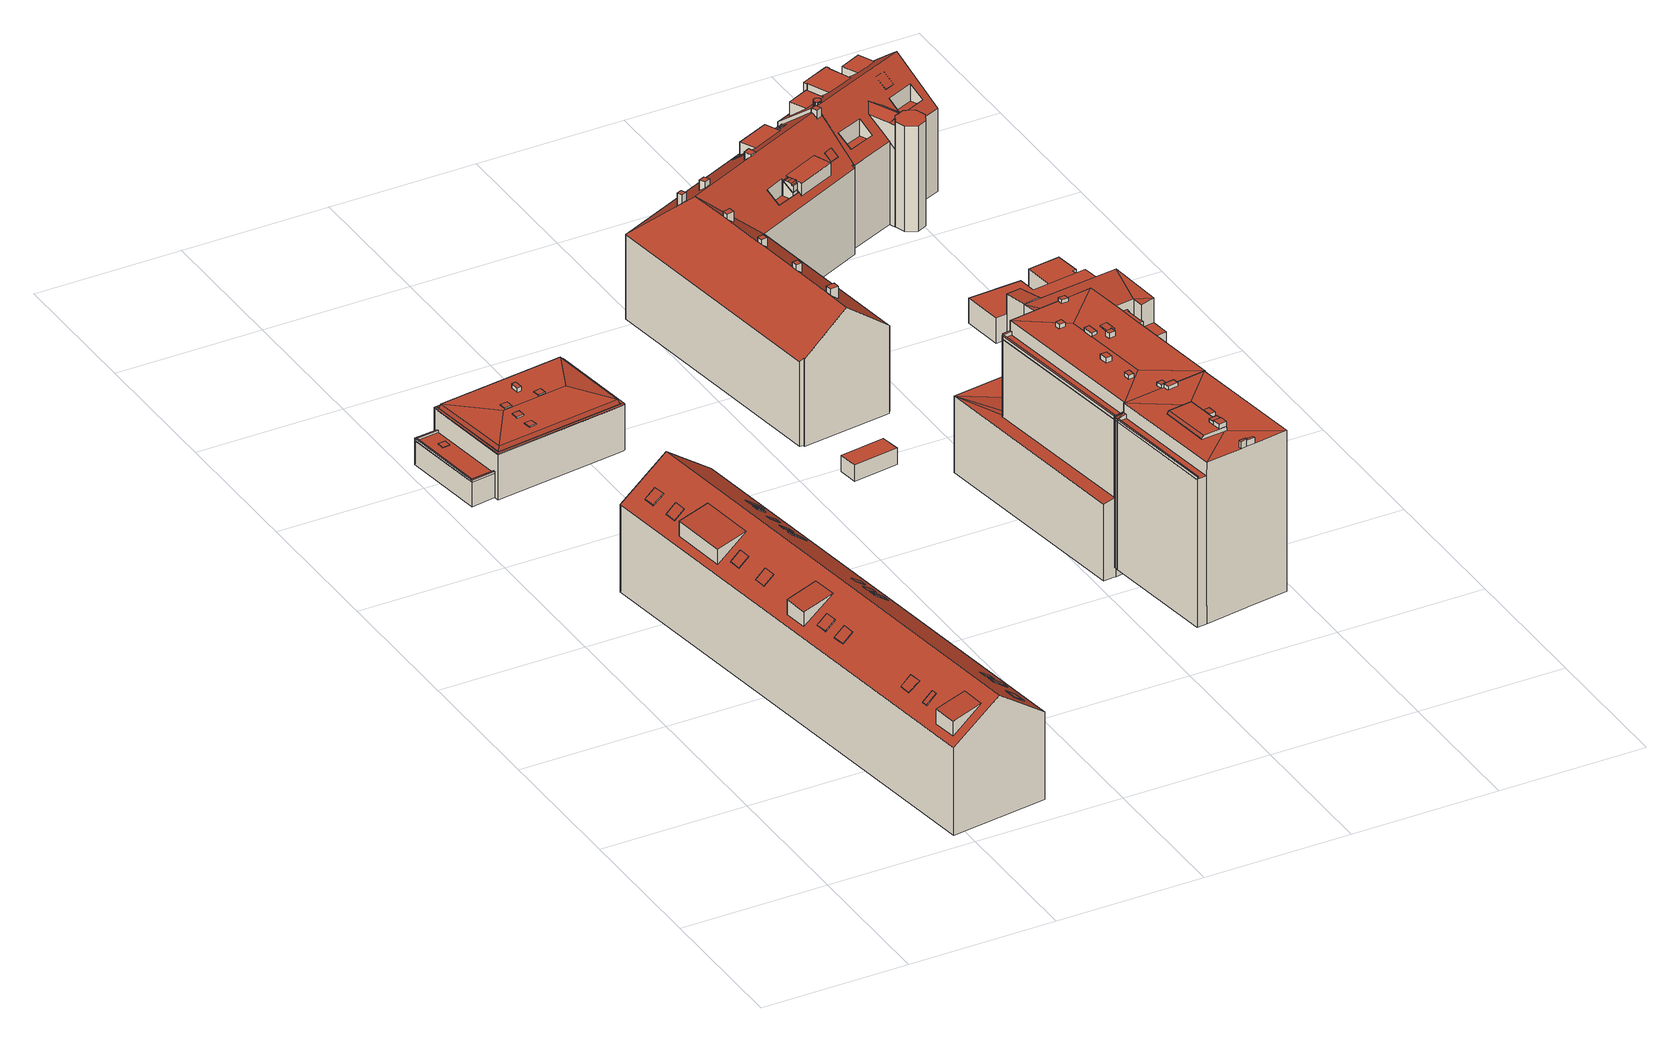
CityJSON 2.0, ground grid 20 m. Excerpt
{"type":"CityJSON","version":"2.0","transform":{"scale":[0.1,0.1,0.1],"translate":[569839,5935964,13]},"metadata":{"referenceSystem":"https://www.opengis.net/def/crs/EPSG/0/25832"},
"CityObjects":{
"building1":{"type":"Building","attributes":{"Grundfläche 2D":"897.598260","Grundhöhe NN":"14.985"},"children":["building1-1","building1-2","building1-3","building1-4","building1-5","building1-6","building1-7","building1-8","building1-9","building1-10","building1-11","building1-12","building1-13","building1-14","building1-15","building1-16","building1-17","building1-18","building1-19"],"geometry":[{"type":"Solid","lod":"3","boundaries":[[[[0,1,2,3]],[[4,5,6,7]],[[8,9,10,11]],[[12,13,14,15]],[[16,17,14,13],[18,19,11,10],[20,1,0,21],[6,22,23,7]],[[3,2,20,21]],[[3,21,0]],[[1,20,2]],[[5,4,23,22]],[[22,6,5]],[[23,4,7]],[[19,18,9,8]],[[18,10,9]],[[19,8,11]],[[16,13,12,24,25]],[[17,16,25,26]],[[15,14,17,26,27]],[[12,15,27,24]],[[25,24,27,26]]]],"semantics":{"surfaces":[{"type":"RoofSurface"},{"type":"WallSurface"},{"type":"GroundSurface"}],"values":[[0,0,0,0,0,1,1,1,1,1,1,1,1,1,1,1,1,1,2]]}}]},
"building1-1":{"type":"BuildingInstallation","parents":["building1"],"geometry":[{"type":"MultiSurface","lod":"3","boundaries":[[[28,29,30,31,32]],[[30,29,33,34]],[[31,30,34,35]],[[36,28,32,31,35,37]],[[29,28,36,33]]],"semantics":{"surfaces":[{"type":"RoofSurface"},{"type":"WallSurface"}],"values":[0,1,1,1,1]}}]},
"building1-2":{"type":"BuildingInstallation","parents":["building1"],"geometry":[{"type":"MultiSurface","lod":"3","boundaries":[[[38,39,40,41]],[[40,39,42,43]],[[41,40,43,44]],[[38,41,44,45]],[[39,38,45,42]]],"semantics":{"surfaces":[{"type":"RoofSurface"},{"type":"WallSurface"}],"values":[0,1,1,1,1]}}]},
"building1-3":{"type":"BuildingInstallation","parents":["building1"],"geometry":[{"type":"MultiSurface","lod":"3","boundaries":[[[46,47,48,49]],[[50,51,47,46]],[[51,52,48,47]],[[52,53,49,48]],[[53,50,46,49]]],"semantics":{"surfaces":[{"type":"RoofSurface"},{"type":"WallSurface"}],"values":[0,1,1,1,1]}}]},
"building1-4":{"type":"BuildingInstallation","parents":["building1"],"geometry":[{"type":"MultiSurface","lod":"3","boundaries":[[[54,55,56,57]],[[56,55,58,59]],[[57,56,59,60]],[[54,57,60,61]],[[55,54,61,58]]],"semantics":{"surfaces":[{"type":"RoofSurface"},{"type":"WallSurface"}],"values":[0,1,1,1,1]}}]},
"building1-5":{"type":"BuildingInstallation","parents":["building1"],"geometry":[{"type":"MultiSurface","lod":"3","boundaries":[[[62,63,64,65]],[[65,64,66,67]],[[64,63,68,66]],[[67,69,62,65]],[[69,68,63,62]]],"semantics":{"surfaces":[{"type":"RoofSurface"},{"type":"WallSurface"}],"values":[0,1,1,1,1]}}]},
"building1-6":{"type":"BuildingInstallation","parents":["building1"],"geometry":[{"type":"MultiSurface","lod":"3","boundaries":[[[70,71,72,73]],[[74,75,71,70]],[[75,76,72,71]],[[76,77,73,72]],[[77,74,70,73]]],"semantics":{"surfaces":[{"type":"RoofSurface"},{"type":"WallSurface"}],"values":[0,1,1,1,1]}}]},
"building1-7":{"type":"BuildingInstallation","parents":["building1"],"geometry":[{"type":"MultiSurface","lod":"3","boundaries":[[[78,79,80,81]],[[81,80,82,83]],[[78,81,83,84]],[[84,85,79,78]],[[85,82,80,79]]],"semantics":{"surfaces":[{"type":"RoofSurface"},{"type":"WallSurface"}],"values":[0,1,1,1,1]}}]},
"building1-8":{"type":"BuildingInstallation","parents":["building1"],"geometry":[{"type":"MultiSurface","lod":"3","boundaries":[[[86,87,88,89]],[[89,88,90,91]],[[86,89,91,92]],[[87,86,92,93]],[[88,87,93,90]]],"semantics":{"surfaces":[{"type":"RoofSurface"},{"type":"WallSurface"}],"values":[0,1,1,1,1]}}]},
"building1-9":{"type":"BuildingInstallation","parents":["building1"],"geometry":[{"type":"MultiSurface","lod":"3","boundaries":[[[94,95,96,97]],[[98,99,97,96]],[[94,97,99,100]],[[100,101,95,94]],[[96,95,101,98]]],"semantics":{"surfaces":[{"type":"RoofSurface"},{"type":"WallSurface"}],"values":[0,1,1,1,1]}}]},
"building1-10":{"type":"BuildingInstallation","parents":["building1"],"geometry":[{"type":"MultiSurface","lod":"3","boundaries":[[[102,103,104,105]],[[105,104,106,107]],[[102,105,107,108]],[[103,102,108,109]],[[104,103,109,106]]],"semantics":{"surfaces":[{"type":"RoofSurface"},{"type":"WallSurface"}],"values":[0,1,1,1,1]}}]},
"building1-11":{"type":"BuildingInstallation","parents":["building1"],"geometry":[{"type":"MultiSurface","lod":"3","boundaries":[[[110,111,112,113]],[[114,115,112,111]],[[116,117,110,113]],[[111,110,117,114]],[[113,112,115,116]]],"semantics":{"surfaces":[{"type":"RoofSurface"},{"type":"WallSurface"}],"values":[0,1,1,1,1]}}]},
"building1-12":{"type":"BuildingInstallation","parents":["building1"],"geometry":[{"type":"MultiSurface","lod":"3","boundaries":[[[118,119,120,121]],[[121,120,122,123]],[[118,121,123,124]],[[119,118,124,125]],[[120,119,125,122]]],"semantics":{"surfaces":[{"type":"RoofSurface"},{"type":"WallSurface"}],"values":[0,1,1,1,1]}}]},
"building1-13":{"type":"BuildingInstallation","parents":["building1"],"geometry":[{"type":"MultiSurface","lod":"3","boundaries":[[[126,127,128,129]],[[127,126,130,131]],[[131,132,128,127]],[[133,129,128,132]],[[133,130,126,129]]],"semantics":{"surfaces":[{"type":"RoofSurface"},{"type":"WallSurface"}],"values":[0,1,1,1,1]}}]},
"building1-14":{"type":"BuildingInstallation","parents":["building1"],"geometry":[{"type":"MultiSurface","lod":"3","boundaries":[[[134,135,136,137]],[[138,139,137,136]],[[134,137,139,140]],[[140,141,135,134]],[[136,135,141,138]]],"semantics":{"surfaces":[{"type":"RoofSurface"},{"type":"WallSurface"}],"values":[0,1,1,1,1]}}]},
"building1-15":{"type":"BuildingInstallation","parents":["building1"],"geometry":[{"type":"MultiSurface","lod":"3","boundaries":[[[142,143,144,145]],[[146,147,145,144]],[[142,145,147,148]],[[143,142,148,149]],[[149,146,144,143]]],"semantics":{"surfaces":[{"type":"RoofSurface"},{"type":"WallSurface"}],"values":[0,1,1,1,1]}}]},
"building1-16":{"type":"BuildingInstallation","parents":["building1"],"geometry":[{"type":"MultiSurface","lod":"3","boundaries":[[[150,151,152,153]],[[153,152,154,155]],[[150,153,155,156]],[[151,150,156,157]],[[152,151,157,154]]],"semantics":{"surfaces":[{"type":"RoofSurface"},{"type":"WallSurface"}],"values":[0,1,1,1,1]}}]},
"building1-17":{"type":"BuildingInstallation","parents":["building1"],"geometry":[{"type":"MultiSurface","lod":"3","boundaries":[[[158,159,160,161]],[[162,159,158,163]],[[162,164,160,159]],[[161,160,164,165]],[[165,163,158,161]]],"semantics":{"surfaces":[{"type":"RoofSurface"},{"type":"WallSurface"}],"values":[0,1,1,1,1]}}]},
"building1-18":{"type":"BuildingInstallation","parents":["building1"],"geometry":[{"type":"MultiSurface","lod":"3","boundaries":[[[166,167,168,169]],[[166,169,170,171]],[[169,168,172,170]],[[167,166,171,173]],[[168,167,173,172]]],"semantics":{"surfaces":[{"type":"RoofSurface"},{"type":"WallSurface"}],"values":[0,1,1,1,1]}}]},
"building1-19":{"type":"BuildingInstallation","parents":["building1"],"geometry":[{"type":"MultiSurface","lod":"3","boundaries":[[[174,175,176,177]],[[177,176,178,179]],[[179,180,174,177]],[[180,181,175,174]],[[176,175,181,178]]],"semantics":{"surfaces":[{"type":"RoofSurface"},{"type":"WallSurface"}],"values":[0,1,1,1,1]}}]},
"building2":{"type":"Building","attributes":{"Grundfläche 2D":"278.195690","Grundhöhe NN":"15.388"},"children":["building2-1","building2-2","building2-3","building2-4","building2-5","building2-6","building2-7","building2-8","building2-9"],"geometry":[{"type":"Solid","lod":"3","boundaries":[[[[182,183,184,185,186,187]],[[188,189,190,191,192,193,194,195,196,197,198,199,200,201,202]],[[203,204,205,206]],[[204,207,208,205]],[[207,209,210,208]],[[209,203,206,210]],[[205,211,212,206]],[[212,211,208,210]],[[205,208,211]],[[210,206,212]],[[191,190,189,188,213,214,196,195,194,193,215]],[[186,185,216,217]],[[187,186,217,218]],[[182,187,218,219]],[[188,202,220,221]],[[197,196,222,223]],[[183,182,219,224,200,199,198,197,223,216,185,184]],[[202,201,200,224,225,220]],[[203,192,191,204]],[[204,191,215,207]],[[207,215,193,209]],[[209,193,192,203]],[[226,214,213,188,221,227]],[[196,214,226,222]],[[216,223,222,226,227,221,220,225,224,219,218,217]]]],"semantics":{"surfaces":[{"type":"RoofSurface"},{"type":"WallSurface"},{"type":"GroundSurface"}],"values":[[0,0,0,0,0,0,0,0,0,0,0,1,1,1,1,1,1,1,1,1,1,1,1,1,2]]}}]},
"building2-1":{"type":"BuildingInstallation","parents":["building2"],"geometry":[{"type":"MultiSurface","lod":"3","boundaries":[[[228,229,230,231]],[[230,229,232,233]],[[233,234,231,230]],[[234,235,228,231]],[[229,228,235,232]]],"semantics":{"surfaces":[{"type":"RoofSurface"},{"type":"WallSurface"}],"values":[0,1,1,1,1]}}]},
"building2-2":{"type":"BuildingInstallation","parents":["building2"],"geometry":[{"type":"MultiSurface","lod":"3","boundaries":[[[236,237,238,239,240,241,242,243]],[[183,244,238,237]],[[239,238,244,245]],[[240,239,245,184]],[[241,240,184,185]],[[242,241,185,186]],[[186,187,243,242]],[[187,182,236,243]],[[182,183,237,236]]],"semantics":{"surfaces":[{"type":"RoofSurface"},{"type":"WallSurface"}],"values":[0,1,1,1,1,1,1,1,1]}}]},
"building2-3":{"type":"BuildingInstallation","parents":["building2"],"geometry":[{"type":"MultiSurface","lod":"3","boundaries":[[[246,247,248,249,250,251,252,253,254,255,256,257]],[[197,198,199,200,253,252,251,250]],[[200,201,202,255,254,253]],[[202,188,256,255]],[[257,189,258,246]],[[258,259,195,248,247,246]],[[196,197,250,249]]],"semantics":{"surfaces":[{"type":"RoofSurface"},{"type":"WallSurface"}],"values":[0,1,1,1,1,1,1]}}]},
"building2-4":{"type":"BuildingInstallation","parents":["building2"],"geometry":[{"type":"MultiSurface","lod":"3","boundaries":[[[260,261,262,263]],[[264,265,263,262]],[[260,263,265,266]],[[261,260,266,267]],[[267,264,262,261]]],"semantics":{"surfaces":[{"type":"RoofSurface"},{"type":"WallSurface"}],"values":[0,1,1,1,1]}}]},
"building2-5":{"type":"BuildingInstallation","parents":["building2"],"geometry":[{"type":"MultiSurface","lod":"3","boundaries":[[[268,269,270,271]],[[271,270,272,273]],[[268,271,273,274]],[[269,268,274,275]],[[270,269,275,272]]],"semantics":{"surfaces":[{"type":"RoofSurface"},{"type":"WallSurface"}],"values":[0,1,1,1,1]}}]},
"building2-6":{"type":"BuildingInstallation","parents":["building2"],"geometry":[{"type":"MultiSurface","lod":"3","boundaries":[[[276,277,278,279]],[[280,281,279,278]],[[276,279,281,282]],[[277,276,282,283]],[[283,280,278,277]]],"semantics":{"surfaces":[{"type":"RoofSurface"},{"type":"WallSurface"}],"values":[0,1,1,1,1]}}]},
"building2-7":{"type":"BuildingInstallation","parents":["building2"],"geometry":[{"type":"MultiSurface","lod":"3","boundaries":[[[284,285,286,287]],[[284,287,288,289]],[[287,286,290,288]],[[289,291,285,284]],[[291,290,286,285]]],"semantics":{"surfaces":[{"type":"RoofSurface"},{"type":"WallSurface"}],"values":[0,1,1,1,1]}}]},
"building2-8":{"type":"BuildingInstallation","parents":["building2"],"geometry":[{"type":"MultiSurface","lod":"3","boundaries":[[[292,293,294,295]],[[295,294,296,297]],[[292,295,297,298]],[[293,292,298,299]],[[294,293,299,296]]],"semantics":{"surfaces":[{"type":"RoofSurface"},{"type":"WallSurface"}],"values":[0,1,1,1,1]}}]},
"building2-9":{"type":"BuildingInstallation","parents":["building2"],"geometry":[{"type":"MultiSurface","lod":"3","boundaries":[[[300,249,248,301,302,257,256,303]],[[195,194,304,302,301,248]],[[190,189,257,302,304]],[[188,213,214,300,303,256]],[[214,196,249,300]]],"semantics":{"surfaces":[{"type":"RoofSurface"},{"type":"WallSurface"}],"values":[0,1,1,1,1]}}]},
"building3":{"type":"Building","attributes":{"Grundfläche 2D":"35.017226","Grundhöhe NN":"15.244"},"geometry":[{"type":"Solid","lod":"3","boundaries":[[[[305,306,307,308]],[[309,310,308,307]],[[310,311,305,308]],[[311,312,306,305]],[[312,309,307,306]],[[312,311,310,309]]]],"semantics":{"surfaces":[{"type":"RoofSurface"},{"type":"WallSurface"},{"type":"GroundSurface"}],"values":[[0,1,1,1,1,2]]}}]},
"building4":{"type":"Building","attributes":{"Grundfläche 2D":"16.971487","Grundhöhe NN":"15.129"},"geometry":[{"type":"Solid","lod":"3","boundaries":[[[[313,314,315,316]],[[317,318,316,315]],[[318,319,313,316]],[[319,320,314,313]],[[320,317,315,314]],[[320,319,318,317]]]],"semantics":{"surfaces":[{"type":"RoofSurface"},{"type":"WallSurface"},{"type":"GroundSurface"}],"values":[[0,1,1,1,1,2]]}}]},
"building5":{"type":"Building","attributes":{"Grundfläche 2D":"219.629948","Grundhöhe NN":"14.867"},"children":["building5-1","building5-2","building5-3","building5-4","building5-5","building5-6","building5-7"],"geometry":[{"type":"MultiSurface","lod":"3","boundaries":[[[321,322,323,324]],[[325,326,321,324,327]],[[328,329,330,331]],[[332,325,327,333,334,335]],[[336,331,337,338,339,333,327,324,323]],[[340,341,342,343,344,345]],[[346,347,348,349,350,351,352,353,345,344,354]],[[355,356,354,344,343,357,358]],[[359,360,361,362,353,352,358,357,363]],[[364,365,366,367,368,369,370,371,372]],[[373,374,375,376]],[[356,355,322,321]],[[322,355,358,352,329,328,331,336,323]],[[352,351,330,329]],[[335,334,377,349,348]],[[332,347,346,325]],[[321,326,325,346,354,356]],[[378,372,379,343,342,341,340,345,380,381]],[[371,370,357,343,379,372]],[[382,383,353,362,361,360,359,363,357,370,384,385,386]],[[375,387,380,345,353,383,388,376]],[[389,365,364,372,378,390]],[[366,365,389,391]],[[367,366,391,392]],[[368,367,392,393]],[[370,369,368,393,384]],[[373,376,388,394]],[[374,373,394,395]],[[375,374,395,387]],[[380,387,395,394,388,383,382,386,385,384,393,392,391,389,390,378,381]]],"semantics":{"surfaces":[{"type":"RoofSurface"},{"type":"WallSurface"},{"type":"GroundSurface"}],"values":[0,0,0,0,0,0,0,0,0,0,0,1,1,1,1,1,1,1,1,1,1,1,1,1,1,1,1,1,1,2]}}]},
"building5-1":{"type":"BuildingInstallation","parents":["building5"],"geometry":[{"type":"MultiSurface","lod":"3","boundaries":[[[396,397,398,399,400,401]],[[361,402,398,397]],[[399,398,402,403]],[[403,404,400,399]],[[361,397,396,401,359,360]]],"semantics":{"surfaces":[{"type":"RoofSurface"},{"type":"WallSurface"}],"values":[0,1,1,1,1]}}]},
"building5-2":{"type":"BuildingInstallation","parents":["building5"],"geometry":[{"type":"MultiSurface","lod":"3","boundaries":[[[405,406,407,408,409,410]],[[377,334,409,408]],[[339,405,410,409,334,333]],[[406,405,339,338]]],"semantics":{"surfaces":[{"type":"RoofSurface"},{"type":"WallSurface"}],"values":[0,1,1,1]}}]},
"building5-3":{"type":"BuildingInstallation","parents":["building5"],"geometry":[{"type":"MultiSurface","lod":"3","boundaries":[[[411,412,413,414,415]],[[401,400,414,413]],[[359,401,413,412,363]],[[416,363,412,411]],[[417,416,411,415,414,400,404]]],"semantics":{"surfaces":[{"type":"RoofSurface"},{"type":"WallSurface"}],"values":[0,1,1,1,1]}}]},
"building5-4":{"type":"BuildingInstallation","parents":["building5"],"geometry":[{"type":"MultiSurface","lod":"3","boundaries":[[[418,419,420,421]],[[341,422,419,418]],[[420,419,422,423]],[[423,340,421,420]],[[341,418,421,340]]],"semantics":{"surfaces":[{"type":"RoofSurface"},{"type":"WallSurface"}],"values":[0,1,1,1,1]}}]},
"building5-5":{"type":"BuildingInstallation","parents":["building5"],"geometry":[{"type":"MultiSurface","lod":"3","boundaries":[[[424,425,379]],[[426,424,379,427,428]],[[429,430,426,428,431,432]],[[372,379,425,371]],[[365,428,427,379,372,364]],[[365,366,431,428]],[[366,367,432,431]],[[367,368,429,432]],[[368,369,430,429]],[[426,430,369,433]],[[433,434,371,425,424,426]]],"semantics":{"surfaces":[{"type":"RoofSurface"},{"type":"WallSurface"}],"values":[0,0,0,1,1,1,1,1,1,1,1]}}]},
"building5-6":{"type":"BuildingInstallation","parents":["building5"],"geometry":[{"type":"MultiSurface","lod":"3","boundaries":[[[435,436,437,438,439,440]],[[437,436,338,337]],[[330,438,437,337,331]],[[438,330,351,350,439]],[[408,407,406,338,436,435,440,439,350,349,377]]],"semantics":{"surfaces":[{"type":"RoofSurface"},{"type":"WallSurface"}],"values":[0,1,1,1,1]}}]},
"building5-7":{"type":"BuildingInstallation","parents":["building5"],"geometry":[{"type":"MultiSurface","lod":"3","boundaries":[[[441,442,443,444]],[[332,335,444,443]],[[445,441,444,335,348]],[[441,445,446,442]],[[347,332,443,442,446]]],"semantics":{"surfaces":[{"type":"RoofSurface"},{"type":"WallSurface"}],"values":[0,1,1,1,1]}}]},
"building6":{"type":"Building","attributes":{"Grundfläche 2D":"428.834795","Grundhöhe NN":"13.573"},"children":["building6-1","building6-2","building6-3","building6-4","building6-5","building6-6","building6-7","building6-8","building6-9"],"geometry":[{"type":"Solid","lod":"3","boundaries":[[[[447,448,449,450,342]],[[451,452,453,454,455,456,457,458]],[[459,450,449,451,458,460,461,462]],[[463,464,465,461,460]],[[462,461,465,466,342,450,459]],[[467,468,469,470,471,472,364,372,473,474,475]],[[476,477,478]],[[477,479,478]],[[477,480,481,482,483,484,479]],[[485,486,482]],[[482,486,483]],[[485,487,488,486]],[[489,483,488,487]],[[486,488,483]],[[489,487,490,491]],[[483,489,491,492]],[[484,483,492,493]],[[478,479,484,493,494,495]],[[448,447,342,496,473,497,498,449]],[[451,449,498,499]],[[452,451,499,500]],[[456,455,501,502]],[[453,452,500,503]],[[454,453,503,504]],[[455,454,504,501]],[[457,456,502,505]],[[458,457,505,506]],[[460,458,506,507]],[[485,467,508,465,464,463,460,507,490,487]],[[466,465,508,467,475,474,473,496,342]],[[467,485,482,468]],[[468,482,481,469]],[[469,481,480,470]],[[470,480,477,471]],[[471,477,476,472]],[[472,476,478,364]],[[473,372,364,478,495,509,497]],[[495,494,493,492,491,490,507,506,505,502,501,504,503,500,499,498,497,509]]]],"semantics":{"surfaces":[{"type":"RoofSurface"},{"type":"WallSurface"},{"type":"GroundSurface"}],"values":[[0,0,0,0,0,0,0,0,0,0,0,0,0,0,1,1,1,1,1,1,1,1,1,1,1,1,1,1,1,1,1,1,1,1,1,1,1,2]]}}]},
"building6-1":{"type":"BuildingInstallation","parents":["building6"],"geometry":[{"type":"MultiSurface","lod":"3","boundaries":[[[510,511,512,513]],[[512,514,515,513]],[[515,516,510,513]],[[516,517,511,510]],[[512,511,517,514]]],"semantics":{"surfaces":[{"type":"RoofSurface"},{"type":"WallSurface"}],"values":[0,1,1,1,1]}}]},
"building6-2":{"type":"BuildingInstallation","parents":["building6"],"geometry":[{"type":"MultiSurface","lod":"3","boundaries":[[[518,519,520,521]],[[464,522,521,520]],[[518,521,522,523]],[[523,463,519,518]],[[520,519,463,464]]],"semantics":{"surfaces":[{"type":"RoofSurface"},{"type":"WallSurface"}],"values":[0,1,1,1,1]}}]},
"building6-3":{"type":"BuildingInstallation","parents":["building6"],"geometry":[{"type":"MultiSurface","lod":"3","boundaries":[[[524,525,526,527]],[[448,525,524,447]],[[448,528,526,525]],[[527,526,528,529]],[[529,447,524,527]]],"semantics":{"surfaces":[{"type":"RoofSurface"},{"type":"WallSurface"}],"values":[0,1,1,1,1]}}]},
"building6-4":{"type":"BuildingInstallation","parents":["building6"],"geometry":[{"type":"MultiSurface","lod":"3","boundaries":[[[530,531,532,533]],[[533,532,534,535]],[[530,533,535,536]],[[531,530,536,537]],[[532,531,537,534]]],"semantics":{"surfaces":[{"type":"RoofSurface"},{"type":"WallSurface"}],"values":[0,1,1,1,1]}}]},
"building6-5":{"type":"BuildingInstallation","parents":["building6"],"geometry":[{"type":"MultiSurface","lod":"3","boundaries":[[[538,539,540,541]],[[541,540,542,543]],[[538,541,543,544]],[[544,545,539,538]],[[545,542,540,539]]],"semantics":{"surfaces":[{"type":"RoofSurface"},{"type":"WallSurface"}],"values":[0,1,1,1,1]}}]},
"building6-6":{"type":"BuildingInstallation","parents":["building6"],"geometry":[{"type":"MultiSurface","lod":"3","boundaries":[[[546,547,548,549]],[[547,546,550,551]],[[548,547,551,552]],[[549,548,552,553]],[[553,550,546,549]]],"semantics":{"surfaces":[{"type":"RoofSurface"},{"type":"WallSurface"}],"values":[0,1,1,1,1]}}]},
"building6-7":{"type":"BuildingInstallation","parents":["building6"],"geometry":[{"type":"MultiSurface","lod":"3","boundaries":[[[554,555,556,557,558]],[[556,555,559,560]],[[557,556,560,561]],[[558,557,561,562]],[[559,555,554,558,562,563]]],"semantics":{"surfaces":[{"type":"RoofSurface"},{"type":"WallSurface"}],"values":[0,1,1,1,1]}}]},
"building6-8":{"type":"BuildingInstallation","parents":["building6"],"geometry":[{"type":"MultiSurface","lod":"3","boundaries":[[[564,565,566,567,568,569]],[[570,462,571,567,566,565]],[[568,567,571,572]],[[572,459,573,564,569,568]],[[565,564,573,570]]],"semantics":{"surfaces":[{"type":"RoofSurface"},{"type":"WallSurface"}],"values":[0,1,1,1,1]}}]},
"building6-9":{"type":"BuildingInstallation","parents":["building6"],"geometry":[{"type":"MultiSurface","lod":"3","boundaries":[[[574,575,576,508,577,575,578,579,580,581,582,496,583,584]],[[467,508,576,475]],[[467,468,577,508]],[[468,469,575,577]],[[469,470,578,575]],[[470,471,579,578]],[[471,472,580,579]],[[581,580,472,364]],[[364,372,473,496,582,581]],[[474,583,496,473]],[[474,585,586,574,584,583]],[[575,574,586,469]],[[469,475,576,575]]],"semantics":{"surfaces":[{"type":"RoofSurface"},{"type":"WallSurface"}],"values":[0,1,1,1,1,1,1,1,1,1,1,1,1]}}]},
"building7":{"type":"Building","attributes":{"Grundfläche 2D":"787.394389","Grundhöhe NN":"15.198"},"children":["building7-1","building7-2","building7-3","building7-4","building7-5","building7-6","building7-7","building7-8","building7-9","building7-10","building7-11","building7-12","building7-13"],"geometry":[{"type":"MultiSurface","lod":"3","boundaries":[[[587,588,589,590,591,592,593,594,595,596,597,598,599,600,601]],[[602,603,604,605,606,607,608,609,610,611,612,613,614,615]],[[616,617,618,619,620,621,604,603,622,623],[624,625,626,627,628,629,630,592,591,590,589,588,631]],[[630,629,632,633]],[[634,635,633,632,636,637]],[[620,619,618,617,638,639,640,641,642,643,604,621],[644,645,646,647]],[[648,613,612,611,610,609,608,607,606,605,604,643,649,650]],[[651,652,646,645]],[[653,654,655,656,657,658]],[[624,631,587,601]],[[631,588,587]],[[630,593,592,591,592]],[[633,594,595,594,593]],[[593,630,633]],[[635,625,624,601,600,599,598,597,596,659,660,661]],[[646,652,647]],[[651,645,644]],[[644,647,652,651]],[[650,649,662,663]],[[648,650,663,664]],[[614,613,648,664,665]],[[615,614,665,666]],[[602,615,666,667]],[[603,602,667,668]],[[622,603,668,669]],[[623,622,669,670]],[[616,623,670,671]],[[672,657,640,639,638,617,616,671,673]],[[640,657,656,641]],[[641,656,655,642]],[[674,643,642,655,654,675]],[[649,643,674,662]],[[658,657,672,676]],[[653,658,676,677]],[[654,653,677,675]],[[665,664,663,662,674,675,677,676,672,673,671,670,669,668,667,666]]],"semantics":{"surfaces":[{"type":"RoofSurface"},{"type":"WallSurface"},{"type":"GroundSurface"}],"values":[0,0,0,0,0,0,0,0,0,1,1,1,1,1,1,1,1,1,1,1,1,1,1,1,1,1,1,1,1,1,1,1,1,1,1,2]}}]},
"building7-1":{"type":"BuildingInstallation","parents":["building7"],"geometry":[{"type":"MultiSurface","lod":"3","boundaries":[[[678,679,680,681]],[[681,680,682,683]],[[678,681,683,684]],[[679,678,684,685]],[[680,679,685,682]]],"semantics":{"surfaces":[{"type":"RoofSurface"},{"type":"WallSurface"}],"values":[0,1,1,1,1]}}]},
"building7-2":{"type":"BuildingInstallation","parents":["building7"],"geometry":[{"type":"MultiSurface","lod":"3","boundaries":[[[686,687,688,689]],[[608,690,689,688]],[[690,691,686,689]],[[687,686,691,607]],[[607,608,688,687]]],"semantics":{"surfaces":[{"type":"RoofSurface"},{"type":"WallSurface"}],"values":[0,1,1,1,1]}}]},
"building7-3":{"type":"BuildingInstallation","parents":["building7"],"geometry":[{"type":"MultiSurface","lod":"3","boundaries":[[[692,693,694,695]],[[695,694,696,697]],[[692,695,697,698]],[[693,692,698,699]],[[694,693,699,696]]],"semantics":{"surfaces":[{"type":"RoofSurface"},{"type":"WallSurface"}],"values":[0,1,1,1,1]}}]},
"building7-4":{"type":"BuildingInstallation","parents":["building7"],"geometry":[{"type":"MultiSurface","lod":"3","boundaries":[[[700,701,702,703,704,705,706,707,708]],[[627,626,704,703]],[[626,625,705,704]],[[635,706,705,625]],[[634,707,706,635]],[[637,636,632,701,700,708,707,634]],[[629,701,632]],[[628,702,701,629]],[[703,702,628,627]]],"semantics":{"surfaces":[{"type":"RoofSurface"},{"type":"WallSurface"}],"values":[0,1,1,1,1,1,1,1,1]}}]},
"building7-5":{"type":"BuildingInstallation","parents":["building7"],"geometry":[{"type":"MultiSurface","lod":"3","boundaries":[[[709,710,711,712]],[[621,620,712,711]],[[709,712,620,713]],[[713,714,710,709]],[[714,621,711,710]]],"semantics":{"surfaces":[{"type":"RoofSurface"},{"type":"WallSurface"}],"values":[0,1,1,1,1]}}]},
"building7-6":{"type":"BuildingInstallation","parents":["building7"],"geometry":[{"type":"MultiSurface","lod":"3","boundaries":[[[715,716,717,718]],[[718,717,610,719]],[[719,720,715,718]],[[720,609,716,715]],[[609,610,717,716]]],"semantics":{"surfaces":[{"type":"RoofSurface"},{"type":"WallSurface"}],"values":[0,1,1,1,1]}}]},
"building7-7":{"type":"BuildingInstallation","parents":["building7"],"geometry":[{"type":"MultiSurface","lod":"3","boundaries":[[[661,660,721,722]],[[659,723,721,660]],[[724,725,723,659,596]],[[594,726,725,724,595]],[[726,594,633,632]],[[595,724,596]],[[726,632,636,637,634,722,721,723,725]],[[634,635,661,722]]],"semantics":{"surfaces":[{"type":"RoofSurface"},{"type":"WallSurface"}],"values":[0,0,0,0,0,1,1,1]}}]},
"building7-8":{"type":"BuildingInstallation","parents":["building7"],"geometry":[{"type":"MultiSurface","lod":"3","boundaries":[[[727,728,729,730]],[[730,729,731,732]],[[727,730,732,733]],[[728,727,733,734]],[[729,728,734,731]]],"semantics":{"surfaces":[{"type":"RoofSurface"},{"type":"WallSurface"}],"values":[0,1,1,1,1]}}]},
"building7-9":{"type":"BuildingInstallation","parents":["building7"],"geometry":[{"type":"MultiSurface","lod":"3","boundaries":[[[735,736,737,738]],[[612,739,738,737]],[[735,738,739,740]],[[740,611,736,735]],[[611,612,737,736]]],"semantics":{"surfaces":[{"type":"RoofSurface"},{"type":"WallSurface"}],"values":[0,1,1,1,1]}}]},
"building7-10":{"type":"BuildingInstallation","parents":["building7"],"geometry":[{"type":"MultiSurface","lod":"3","boundaries":[[[741,742,743,744]],[[744,743,606,745]],[[741,744,745,746]],[[742,741,746,605]],[[743,742,605,606]]],"semantics":{"surfaces":[{"type":"RoofSurface"},{"type":"WallSurface"}],"values":[0,1,1,1,1]}}]},
"building7-11":{"type":"BuildingInstallation","parents":["building7"],"geometry":[{"type":"MultiSurface","lod":"3","boundaries":[[[747,748,749,750,751]],[[752,619,753,749,748,747]],[[750,749,753,754]],[[618,755,751,750,754]],[[747,751,755,752]]],"semantics":{"surfaces":[{"type":"RoofSurface"},{"type":"WallSurface"}],"values":[0,1,1,1,1]}}]},
"building7-12":{"type":"BuildingInstallation","parents":["building7"],"geometry":[{"type":"MultiSurface","lod":"3","boundaries":[[[756,757,758,759]],[[759,758,760,761]],[[756,759,761,762]],[[757,756,762,763]],[[758,757,763,760]]],"semantics":{"surfaces":[{"type":"RoofSurface"},{"type":"WallSurface"}],"values":[0,1,1,1,1]}}]},
"building7-13":{"type":"BuildingInstallation","parents":["building7"],"geometry":[{"type":"MultiSurface","lod":"3","boundaries":[[[764,765,766,767]],[[767,766,768,769]],[[769,770,764,767]],[[765,764,770,771]],[[771,768,766,765]]],"semantics":{"surfaces":[{"type":"RoofSurface"},{"type":"WallSurface"}],"values":[0,1,1,1,1]}}]},
"building8":{"type":"Building","attributes":{"Grundfläche 2D":"243.958627","Grundhöhe NN":"15.895"},"children":["building8-1"],"geometry":[{"type":"Solid","lod":"3","boundaries":[[[[772,773,774]],[[774,775,776,777,772]],[[776,778,779,780,781,777]],[[782,773,772]],[[783,784,785,786,787,788,789,790,791]],[[792,793,794,795,796,797]],[[798,799,800,801,802]],[[803,804,805,806]],[[807,808,809,810]],[[789,788,811,812]],[[794,813,814,790,789,812,815,795]],[[791,790,814,816]],[[783,791,816,817]],[[784,783,817,818]],[[784,818,819,785]],[[796,795,815,820]],[[797,796,820,821]],[[792,797,821,822]],[[793,792,822,823]],[[794,793,823,813]],[[801,824,825,802]],[[798,802,825,826]],[[799,798,826,827]],[[806,805,828,829]],[[803,806,829,830]],[[804,803,830,831]],[[787,775,774,788]],[[832,780,779,778,776,833,834]],[[780,832,824,801,781]],[[781,801,800,777]],[[835,772,777,800,799,827]],[[772,835,828,805,782]],[[782,805,804,773]],[[774,773,804,831,811,788]],[[809,775,787,786,810]],[[810,786,785,807]],[[808,807,785,819,833,776]],[[808,776,775,809]],[[824,832,834,833,819,818,817,816,814,813,823,822,821,820,815,812,811,831,830,829,828,835,827,826,825]]]],"semantics":{"surfaces":[{"type":"RoofSurface"},{"type":"WallSurface"},{"type":"GroundSurface"}],"values":[[0,0,0,0,0,0,0,0,0,1,1,1,1,1,1,1,1,1,1,1,1,1,1,1,1,1,1,1,1,1,1,1,1,1,1,1,1,1,2]]}}]},
"building8-1":{"type":"BuildingInstallation","parents":["building8"],"geometry":[{"type":"MultiSurface","lod":"3","boundaries":[[[836,837,838,839]],[[778,779,839,838]],[[836,839,779,840]],[[837,836,840,841]],[[841,778,838,837]]],"semantics":{"surfaces":[{"type":"RoofSurface"},{"type":"WallSurface"}],"values":[0,1,1,1,1]}}]},
"building9":{"type":"Building","attributes":{"Grundfläche 2D":"252.505313","Grundhöhe NN":"15.758"},"children":["building9-1","building9-2","building9-3","building9-4"],"geometry":[{"type":"MultiSurface","lod":"3","boundaries":[[[842,843,844,845]],[[846,847,848,849,850,851,852,853]],[[854,855,856,857]],[[858,859,860,861,857]],[[861,854,857]],[[862,863,854]],[[864,855,854,863]],[[865,866,867,863,862]],[[868,869,870,871,872,873,874,875,876,877,878,879,880],[845,844,881,882],[883,884,885,849,848,847,846,886]],[[870,869,887,888,889,890,856,855,864,891,892],[893,894,895,896],[897,898,899,900]],[[901,902,903,877,876,904,905,906,907,908,909]],[[910,911,912,913,914,915,916,917,918,919,920,921]],[[843,881,844]],[[845,882,842]],[[843,842,882,881]],[[884,883,886,846,853,852,851]],[[850,849,885]],[[851,850,885,884]],[[890,922,923,859,858,857,856]],[[923,924,861,860,859]],[[924,925,862,854,861]],[[925,926,865,862]],[[926,927,866,865]],[[866,927,928,891,864,863,867]],[[929,880,879,902,901,909]],[[879,878,903,902]],[[878,877,903]],[[904,876,875]],[[875,874,905,904]],[[874,873,930,907,906,905]],[[930,931,929,909,908,907]],[[872,913,912,873]],[[873,912,911,930]],[[929,931,930,911,910,921]],[[929,921,920,880]],[[880,920,919,868]],[[932,933,889,888,887,869,868,919,934,935,936]],[[890,889,933,937]],[[938,923,922,890,937,939]],[[924,923,938,940]],[[925,924,940,941]],[[926,925,941,942]],[[927,926,942,943]],[[944,891,928,927,943,945]],[[892,891,944,946]],[[947,948,913,872,871,870,892,946,949]],[[950,951,915,914,913,948]],[[916,915,951,952]],[[917,916,952,953]],[[918,917,953,954]],[[919,918,954,934]],[[942,941,940,938,939,937,933,932,936,935,934,954,953,952,951,950,948,947,949,946,944,945,943]]],"semantics":{"surfaces":[{"type":"RoofSurface"},{"type":"WallSurface"},{"type":"GroundSurface"}],"values":[0,0,0,0,0,0,0,0,0,0,0,0,1,1,1,1,1,1,1,1,1,1,1,1,1,1,1,1,1,1,1,1,1,1,1,1,1,1,1,1,1,1,1,1,1,1,1,1,1,1,1,2]}}]},
"building9-1":{"type":"BuildingInstallation","parents":["building9"],"geometry":[{"type":"MultiSurface","lod":"3","boundaries":[[[955,956,957,958,959,960,961,962,963,964,965,966,967,968,969,970,971,972,973,974,975,976,977,978,979,980,981,982,983,984,985,986]],[[987,988,958,957]],[[989,990,956,955]],[[990,991,956]],[[991,987,957,956]],[[959,958,988,992]],[[992,993,960,959]],[[993,994,961,960]],[[994,995,962,961]],[[995,996,962]],[[996,997,963,962]],[[997,998,964,963]],[[998,999,965,964]],[[999,1000,965]],[[1000,1001,966,965]],[[1001,1002,967,966]],[[1002,1003,968,967]],[[1003,1004,968]],[[1004,1005,969,968]],[[1005,1006,970,969]],[[1006,1007,971,970]],[[1007,1008,972,971]],[[1008,1009,973,972]],[[1009,1010,974,973]],[[1010,1011,975,974]],[[976,975,1011,1012]],[[1012,1013,977,976]],[[1013,1014,977]],[[1014,1015,978,977]],[[1015,1016,979,978]],[[1016,1017,980,979]],[[1017,1018,981,980]],[[1018,1019,982,981]],[[1019,1020,983,982]],[[1020,1021,984,983]],[[1021,1022,985,984]],[[1022,1023,986,985]],[[1023,989,955,986]]],"semantics":{"surfaces":[{"type":"RoofSurface"},{"type":"WallSurface"}],"values":[0,1,1,1,1,1,1,1,1,1,1,1,1,1,1,1,1,1,1,1,1,1,1,1,1,1,1,1,1,1,1,1,1,1,1,1,1,1]}}]},
"building9-2":{"type":"BuildingInstallation","parents":["building9"],"geometry":[{"type":"MultiSurface","lod":"3","boundaries":[[[1024,1025,1026,1027]],[[1025,1024,899,898]],[[1026,1025,898,897]],[[1027,1026,897,900]],[[1024,1027,900,899]]],"semantics":{"surfaces":[{"type":"RoofSurface"},{"type":"WallSurface"}],"values":[0,1,1,1,1]}}]},
"building9-3":{"type":"BuildingInstallation","parents":["building9"],"geometry":[{"type":"MultiSurface","lod":"3","boundaries":[[[1028,1029,1030,1031]],[[1028,893,896,1029]],[[1030,1029,896,895]],[[895,894,1031,1030]],[[1028,1031,894,893]]],"semantics":{"surfaces":[{"type":"RoofSurface"},{"type":"WallSurface"}],"values":[0,1,1,1,1]}}]},
"building9-4":{"type":"BuildingInstallation","parents":["building9"],"geometry":[{"type":"MultiSurface","lod":"3","boundaries":[[[1032,1033,1034,1035]],[[1035,1034,1036,1037]],[[1032,1035,1037,1038]],[[1033,1032,1038,1039]],[[1034,1033,1039,1036]]],"semantics":{"surfaces":[{"type":"RoofSurface"},{"type":"WallSurface"}],"values":[0,1,1,1,1]}}]},
"building10":{"type":"Building","attributes":{"Grundfläche 2D":"10.696338","Grundhöhe NN":"16.201"},"geometry":[{"type":"Solid","lod":"3","boundaries":[[[[1040,1041,1042,1043,1044,1045,1046,1047,1048]],[[1048,1047,1049,1050]],[[1040,1048,1050,1051]],[[1041,1040,1051,1052]],[[1042,1041,1052,1053]],[[1043,1042,1053,1054]],[[1044,1043,1054,1055]],[[1045,1044,1055,1056]],[[1046,1045,1056,1057]],[[1047,1046,1057,1049]],[[1053,1052,1051,1050,1049,1057,1056,1055,1054]]]],"semantics":{"surfaces":[{"type":"RoofSurface"},{"type":"WallSurface"},{"type":"GroundSurface"}],"values":[[0,1,1,1,1,1,1,1,1,1,2]]}}]}
},
"vertices":[
[184,322,181],[179,356,181],[137,350,171],[141,317,171],[176,53,171],[181,19,171],[222,25,180],[218,59,180],[108,564,171],[118,487,171],[160,493,180],[150,570,180],[218,686,143],[152,677,192],[241,14,192],[307,23,143],[85,668,143],[174,5,143],[118,487,150],[108,564,150],[137,350,150],[141,317,150],[181,19,150],[176,53,150],[218,686,20],[85,668,20],[174,5,20],[307,23,20],
[226,497,157],[224,507,157],[211,505,167],[212,495,167],[213,495,167],[224,507,156],[211,505,166],[212,495,166],[226,497,156],[213,495,166],
[152,411,168],[150,428,168],[136,426,157],[138,409,157],[150,428,167],[136,426,156],[138,409,156],[152,411,167],
[256,328,151],[235,325,167],[237,315,167],[257,318,151],[256,328,150],[235,325,166],[237,315,166],[257,318,150],
[234,330,167],[248,332,157],[247,341,157],[233,339,167],[248,332,156],[247,341,156],[233,339,166],[234,330,166],
[266,95,167],[279,97,157],[278,107,157],[264,105,167],[278,107,156],[264,105,166],[279,97,156],[266,95,166],
[234,491,151],[213,488,167],[215,478,167],[236,481,151],[234,491,150],[213,488,166],[215,478,166],[236,481,150],
[123,630,168],[120,647,168],[106,645,157],[108,629,157],[106,645,156],[108,629,156],[123,630,167],[120,647,167],
[209,521,167],[222,523,157],[221,532,157],[207,530,167],[221,532,156],[207,530,166],[209,521,166],[222,523,156],
[128,589,168],[126,606,168],[112,604,157],[114,587,157],[112,604,156],[114,587,156],[128,589,167],[126,606,167],
[168,288,168],[166,305,168],[152,303,157],[154,286,157],[152,303,156],[154,286,156],[168,288,167],[166,305,167],
[217,559,157],[204,558,167],[205,549,167],[218,551,157],[204,558,166],[205,549,166],[218,551,156],[217,559,156],
[231,353,167],[245,354,157],[244,363,157],[230,361,167],[244,363,156],[230,361,166],[231,353,166],[245,354,156],
[223,576,151],[202,573,167],[204,563,167],[224,566,151],[223,576,150],[202,573,166],[204,563,166],[224,566,150],
[191,121,168],[188,138,168],[174,136,157],[176,120,157],[174,136,156],[176,120,156],[191,121,167],[188,138,167],
[273,37,167],[287,38,157],[285,56,157],[271,54,167],[285,56,156],[271,54,166],[273,37,166],[287,38,156],
[173,254,168],[171,271,168],[156,269,157],[159,252,157],[156,269,156],[159,252,156],[173,254,167],[171,271,167],
[288,93,151],[267,90,167],[268,80,167],[289,82,151],[267,90,166],[288,93,150],[268,80,166],[289,82,150],
[145,460,168],[143,477,168],[129,475,157],[131,458,157],[131,458,156],[145,460,167],[129,475,156],[143,477,167],
[195,87,168],[194,95,168],[180,93,157],[181,85,157],[180,93,156],[181,85,156],[195,87,167],[194,95,167],
[51,917,58],[51,919,58],[36,1029,58],[36,1031,58],[3,1027,58],[18,912,58],[237,938,88],[233,937,88],[233,939,88],[232,938,88],[55,915,88],[39,1034,88],[39,1035,88],[38,1035,88],[38,1038,88],[35,1037,88],[36,1031,88],[36,1029,88],[52,910,88],[233,934,88],[237,935,88],[55,915,89],[232,938,89],[230,940,95],[57,917,95],[216,1057,89],[215,1055,95],[39,1034,89],[41,1032,95],[189,993,97],[98,981,97],[221,1058,88],[220,1062,88],[216,1057,88],[36,1031,24],[3,1027,24],[18,912,24],[51,917,24],[237,935,24],[237,938,24],[38,1038,24],[35,1037,24],[52,910,24],[233,934,24],[220,1062,24],[221,1058,24],
[34,997,59],[33,1007,59],[23,1006,59],[24,996,59],[33,1007,58],[23,1006,58],[24,996,58],[34,997,58],
[51,917,61],[51,919,61],[19,915,61],[5,1025,61],[36,1029,61],[36,1031,61],[3,1027,61],[18,912,61],[19,915,58],[5,1025,58],
[54,914,89],[39,1030,89],[38,1035,89],[38,1038,89],[35,1037,89],[36,1031,89],[36,1029,89],[52,910,89],[233,934,89],[237,935,89],[237,938,89],[233,937,89],[54,914,88],[39,1030,88],
[114,960,98],[113,970,98],[103,969,98],[104,959,98],[103,969,96],[104,959,96],[114,960,96],[113,970,96],
[118,937,97],[116,946,97],[106,945,97],[108,935,97],[106,945,95],[108,935,95],[118,937,95],[116,946,95],
[160,991,98],[159,1001,98],[149,999,98],[150,989,98],[149,999,96],[150,989,96],[160,991,96],[159,1001,96],
[111,984,98],[110,994,98],[100,993,98],[101,983,98],[101,983,96],[111,984,96],[100,993,96],[110,994,96],
[138,1010,102],[137,1022,102],[131,1021,102],[132,1009,102],[131,1021,95],[132,1009,96],[138,1010,96],[137,1022,95],
[220,1062,89],[39,1035,89],[217,1058,89],[221,1058,89],[217,1058,88],
[260,731,51],[252,791,51],[194,783,51],[203,723,51],[194,783,22],[203,723,22],[260,731,22],[252,791,22],
[508,756,44],[504,783,44],[442,774,44],[446,747,44],[442,774,21],[446,747,21],[508,756,21],[504,783,21],
[674,391,246],[683,322,246],[686,322,250],[676,390,250],[710,396,246],[708,395,246],[709,395,250],[720,327,247],[720,327,246],[720,328,246],[719,327,250],[713,372,246],[716,346,250],[717,346,246],[715,360,246],[716,326,250],[709,326,250],[707,337,250],[706,345,250],[713,446,246],[698,444,246],[641,436,246],[640,436,246],[708,398,244],[758,452,246],[710,396,244],[713,372,244],[715,360,244],[718,339,244],[719,339,244],[720,328,244],[720,327,244],[781,290,246],[708,395,244],[683,322,245],[674,391,245],[663,273,246],[716,326,244],[722,282,246],[724,282,246],[734,283,246],[780,290,246],[714,280,246],[628,434,227],[627,434,227],[628,429,227],[627,429,227],[649,271,227],[651,272,227],[663,273,227],[641,431,227],[640,436,227],[776,355,236],[772,386,236],[768,385,236],[772,354,236],[718,339,246],[640,436,19],[640,436,233],[758,452,19],[641,436,19],[780,290,19],[781,290,19],[663,273,19],[722,282,19],[724,282,19],[768,385,19],[772,354,19],[627,434,19],[628,434,19],[628,429,19],[627,429,19],[649,271,19],[776,355,19],[772,386,19],
[724,282,254],[734,283,254],[733,287,254],[722,286,254],[722,285,254],[722,282,254],[733,287,246],[722,286,246],[722,285,246],
[706,345,255],[707,337,255],[717,338,255],[718,339,255],[717,346,255],[716,346,255],
[713,284,256],[714,280,256],[722,282,256],[722,285,256],[714,284,256],[713,284,246],[714,284,246],
[698,444,251],[700,436,251],[714,438,251],[713,446,251],[700,436,246],[714,438,246],
[630,430,231],[641,431,233],[629,430,231],[628,434,231],[627,434,231],[649,271,231],[651,272,231],[628,429,231],[627,429,231],[629,430,227],[630,430,227],
[717,338,256],[707,337,256],[709,326,256],[720,328,256],[719,339,256],[718,339,256],
[723,361,250],[721,373,250],[713,372,250],[715,360,250],[723,361,245],[721,373,245],
[695,443,246],[702,444,246],[759,452,246],[692,495,244],[741,582,246],[747,583,246],[746,588,246],[745,588,246],[742,611,246],[743,611,246],[743,616,246],[737,615,246],[679,586,244],[728,678,246],[674,622,244],[677,601,244],[689,672,246],[680,671,246],[609,661,246],[641,438,246],[609,661,227],[598,659,227],[598,656,227],[596,656,227],[627,436,227],[628,436,227],[641,436,227],[641,438,227],[610,658,227],[628,436,117],[627,436,117],[628,434,117],[627,434,117],[596,656,117],[598,656,117],[598,659,117],[570,728,114],[611,432,114],[609,661,117],[606,665,116],[700,674,114],[638,686,114],[690,745,114],[700,674,6],[690,745,6],[570,728,6],[611,432,6],[627,434,6],[628,434,6],[641,436,232],[641,436,6],[759,452,6],[741,582,6],[747,583,6],[742,611,6],[743,611,6],[746,588,6],[745,588,6],[743,616,6],[737,615,6],[728,678,6],[609,661,232],[640,436,6],
[673,526,252],[672,537,252],[663,536,252],[665,525,252],[663,536,245],[665,525,245],[673,526,245],[672,537,245],
[690,665,251],[689,672,251],[680,671,251],[681,664,251],[681,664,246],[690,665,246],
[695,443,251],[702,444,251],[701,452,251],[693,451,251],[701,452,246],[693,451,246],
[678,481,251],[677,490,251],[670,489,251],[671,480,251],[670,489,245],[671,480,245],[678,481,245],[677,490,245],
[661,619,251],[660,627,251],[651,625,251],[652,618,251],[651,625,245],[652,618,245],[661,619,245],[660,627,245],
[697,599,247],[699,584,247],[709,585,247],[707,601,247],[697,599,245],[699,584,245],[709,585,245],[707,601,245],
[699,579,252],[693,578,252],[694,571,252],[703,572,252],[702,580,252],[693,578,245],[694,571,245],[703,572,245],[702,580,245],[699,579,245],
[686,587,249],[684,602,249],[677,601,249],[676,600,249],[678,585,249],[679,586,249],[684,602,245],[676,600,244],[678,585,244],[686,587,245],
[629,436,232],[598,656,232],[610,658,232],[598,659,232],[596,656,232],[627,436,232],[628,436,232],[628,434,232],[640,436,232],[641,438,232],[640,438,232],[640,438,227],[629,436,227],
[649,1178,167],[639,1200,168],[594,1180,168],[590,1178,168],[588,1177,168],[588,1176,168],[589,1175,168],[590,1172,168],[591,1170,168],[592,1167,168],[594,1164,168],[594,1162,167],[595,1162,167],[596,1159,167],[597,1155,167],[556,862,142],[523,1112,142],[451,1152,195],[459,1097,195],[460,1089,195],[468,1028,195],[469,1020,195],[477,959,195],[478,951,195],[486,891,195],[487,882,195],[491,850,195],[553,858,146],[552,861,146],[687,1192,146],[672,1251,195],[669,1250,195],[662,1247,195],[560,1201,195],[552,1197,195],[686,1186,143],[684,1190,146],[597,1155,149],[596,1159,153],[561,1144,153],[553,1160,168],[580,1173,168],[581,1171,167],[589,1175,167],[649,1178,149],[581,1171,166],[589,1175,166],[587,1158,155],[595,1162,155],[586,1160,157],[586,1159,156],[671,1253,193],[668,1265,183],[656,1312,145],[653,1310,145],[651,1314,141],[379,1192,141],[621,1290,149],[630,1268,168],[586,1248,168],[576,1270,149],[430,842,145],[425,845,141],[430,845,145],[621,1290,167],[576,1270,167],[399,1227,57],[401,1202,57],[651,1314,57],[653,1310,57],[656,1312,57],[648,1340,57],[594,1164,167],[594,1162,165],[595,1162,164],[425,845,22],[430,845,22],[430,842,22],[553,858,22],[552,861,22],[556,862,22],[523,1112,22],[686,1186,22],[684,1190,22],[687,1192,22],[656,1312,22],[671,1253,22],[379,1192,22],[401,1202,22],[648,1340,22],[399,1227,22],
[480,1183,196],[472,1180,196],[476,1172,196],[484,1176,196],[476,1172,188],[484,1176,188],[480,1183,181],[472,1180,181],
[476,1029,202],[468,1028,202],[469,1020,202],[477,1021,202],[477,1021,189],[476,1029,189],
[645,1281,165],[641,1291,156],[631,1286,156],[635,1277,165],[631,1286,155],[635,1277,164],[645,1281,164],[641,1291,155],
[586,1160,145],[581,1171,145],[580,1173,145],[553,1160,145],[561,1144,145],[596,1159,145],[595,1162,145],[587,1158,145],[586,1159,145],
[556,1211,197],[548,1207,197],[552,1197,197],[560,1201,197],[556,1211,186],[548,1207,186],
[485,960,202],[477,959,202],[478,951,202],[486,952,202],[486,952,189],[485,960,189],
[586,1159,165],[587,1158,164],[586,1160,167],[592,1168,168],[584,1165,168],[582,1169,168],
[666,1208,166],[654,1202,166],[658,1193,158],[670,1198,158],[658,1193,157],[670,1198,157],[666,1208,165],[654,1202,165],
[497,892,204],[486,891,204],[487,882,204],[498,883,204],[498,883,187],[497,892,187],
[469,1099,202],[459,1097,202],[460,1089,202],[470,1091,202],[470,1091,187],[469,1099,187],
[661,1248,201],[662,1247,201],[665,1240,201],[672,1243,201],[669,1251,201],[661,1248,194],[665,1240,189],[672,1243,189],[669,1251,194],
[574,1254,161],[569,1264,152],[562,1261,152],[567,1251,161],[562,1261,151],[567,1251,160],[574,1254,160],[569,1264,151],
[442,1170,196],[435,1167,196],[438,1160,196],[445,1163,196],[438,1160,185],[445,1163,185],[442,1170,178],[435,1167,178],
[877,844,92],[897,831,95],[887,906,97],[776,892,97],[753,889,97],[805,835,92],[772,802,97],[774,794,97],[774,792,97],[814,797,92],[879,828,92],[727,979,64],[734,923,65],[749,925,65],[769,928,65],[776,892,66],[887,906,66],[879,968,64],[803,958,64],[800,983,64],[871,1019,55],[827,1013,55],[833,962,55],[873,967,55],[871,984,55],[876,985,55],[840,798,55],[834,839,63],[805,835,63],[814,797,56],[814,794,55],[900,806,60],[897,831,60],[879,828,60],[882,803,60],[749,925,93],[753,889,98],[776,892,98],[769,928,93],[887,906,29],[879,968,29],[833,962,29],[803,958,29],[873,967,29],[800,983,29],[727,979,29],[734,923,29],[749,925,29],[871,984,29],[876,985,29],[871,1019,29],[827,1013,29],[814,797,29],[814,794,29],[840,798,29],[834,839,29],[879,828,29],[882,803,29],[900,806,29],[897,831,29],[774,792,29],[753,889,29],[774,794,29],[877,844,29],
[779,795,106],[777,804,106],[772,802,106],[774,794,106],[779,795,96],[777,804,96],
[695,1322,175],[665,1309,175],[675,1286,175],[705,1299,175],[767,1327,174],[781,1333,174],[783,1333,174],[797,1340,174],[787,1362,174],[758,1349,174],[759,1347,174],[759,1346,174],[764,1218,179],[745,1260,179],[737,1246,171],[750,1216,171],[751,1213,171],[753,1208,171],[756,1213,174],[757,1215,175],[770,1220,175],[773,1227,171],[761,1256,171],[771,1220,175],[777,1217,171],[775,1222,171],[654,1318,145],[671,1253,198],[813,1314,198],[811,1318,195],[789,1377,145],[742,1356,145],[743,1353,148],[742,1352,148],[755,1322,174],[717,1306,174],[704,1336,148],[703,1335,148],[701,1339,145],[665,1309,155],[695,1322,155],[759,1347,157],[758,1349,155],[787,1362,155],[759,1346,158],[672,1251,196],[687,1192,147],[688,1190,145],[750,1216,145],[773,1227,145],[835,1253,145],[775,1263,172],[812,1279,172],[820,1262,156],[782,1246,156],[730,1223,156],[693,1207,156],[685,1225,172],[722,1240,172],[701,1339,174],[703,1335,174],[704,1336,174],[742,1352,174],[743,1353,174],[742,1356,174],[741,1357,174],[740,1357,174],[701,1340,174],[740,1357,65],[741,1357,65],[742,1356,65],[789,1377,65],[780,1403,65],[779,1404,65],[775,1402,65],[773,1406,65],[645,1351,65],[654,1318,65],[701,1339,65],[701,1340,65],[751,1213,142],[753,1208,137],[757,1215,142],[770,1220,141],[771,1220,141],[777,1217,136],[775,1222,141],[701,1340,144],[741,1357,144],[740,1357,144],[687,1192,28],[688,1190,28],[654,1318,28],[671,1253,28],[672,1251,28],[750,1216,28],[753,1208,28],[751,1213,28],[757,1215,28],[770,1220,28],[771,1220,28],[777,1217,28],[773,1227,28],[775,1222,28],[835,1253,28],[811,1318,28],[789,1377,28],[813,1314,28],[780,1403,28],[779,1404,28],[775,1402,28],[773,1406,28],[645,1351,28],
[681,1272,196],[680,1272,196],[679,1272,196],[678,1272,196],[677,1271,196],[676,1271,196],[676,1270,196],[675,1269,196],[675,1268,196],[675,1267,196],[675,1266,196],[675,1265,196],[676,1265,196],[676,1264,196],[677,1263,196],[678,1263,196],[679,1263,196],[680,1262,196],[680,1263,196],[681,1263,196],[682,1263,196],[683,1263,196],[683,1264,196],[684,1265,196],[684,1266,196],[684,1267,196],[684,1268,196],[684,1269,196],[684,1270,196],[683,1270,196],[683,1271,196],[682,1271,196],[679,1272,186],[678,1272,186],[681,1272,187],[680,1272,187],[680,1272,186],[677,1271,186],[676,1271,186],[676,1270,187],[675,1269,187],[675,1269,188],[675,1268,188],[675,1267,189],[675,1266,189],[675,1266,190],[675,1265,190],[676,1265,191],[676,1264,191],[676,1264,192],[677,1263,192],[678,1263,193],[679,1263,193],[680,1262,193],[680,1263,194],[681,1263,194],[682,1263,194],[683,1263,194],[683,1264,194],[683,1264,193],[684,1265,193],[684,1266,192],[684,1267,192],[684,1268,191],[684,1269,190],[684,1270,189],[683,1270,189],[683,1271,188],[682,1271,188],
[685,1225,148],[693,1207,148],[730,1223,148],[722,1240,148],
[775,1263,148],[782,1246,148],[820,1262,148],[812,1279,148],
[783,1292,191],[769,1286,191],[775,1272,179],[789,1278,179],[775,1272,178],[789,1278,178],[783,1292,190],[769,1286,190],
[769,1181,180],[783,1187,180],[789,1200,180],[784,1214,180],[771,1220,180],[770,1220,180],[757,1215,180],[750,1202,180],[755,1188,180],[750,1202,32],[755,1188,32],[769,1181,32],[783,1187,32],[789,1200,32],[784,1214,32],[771,1220,32],[770,1220,32],[757,1215,32]
]}
